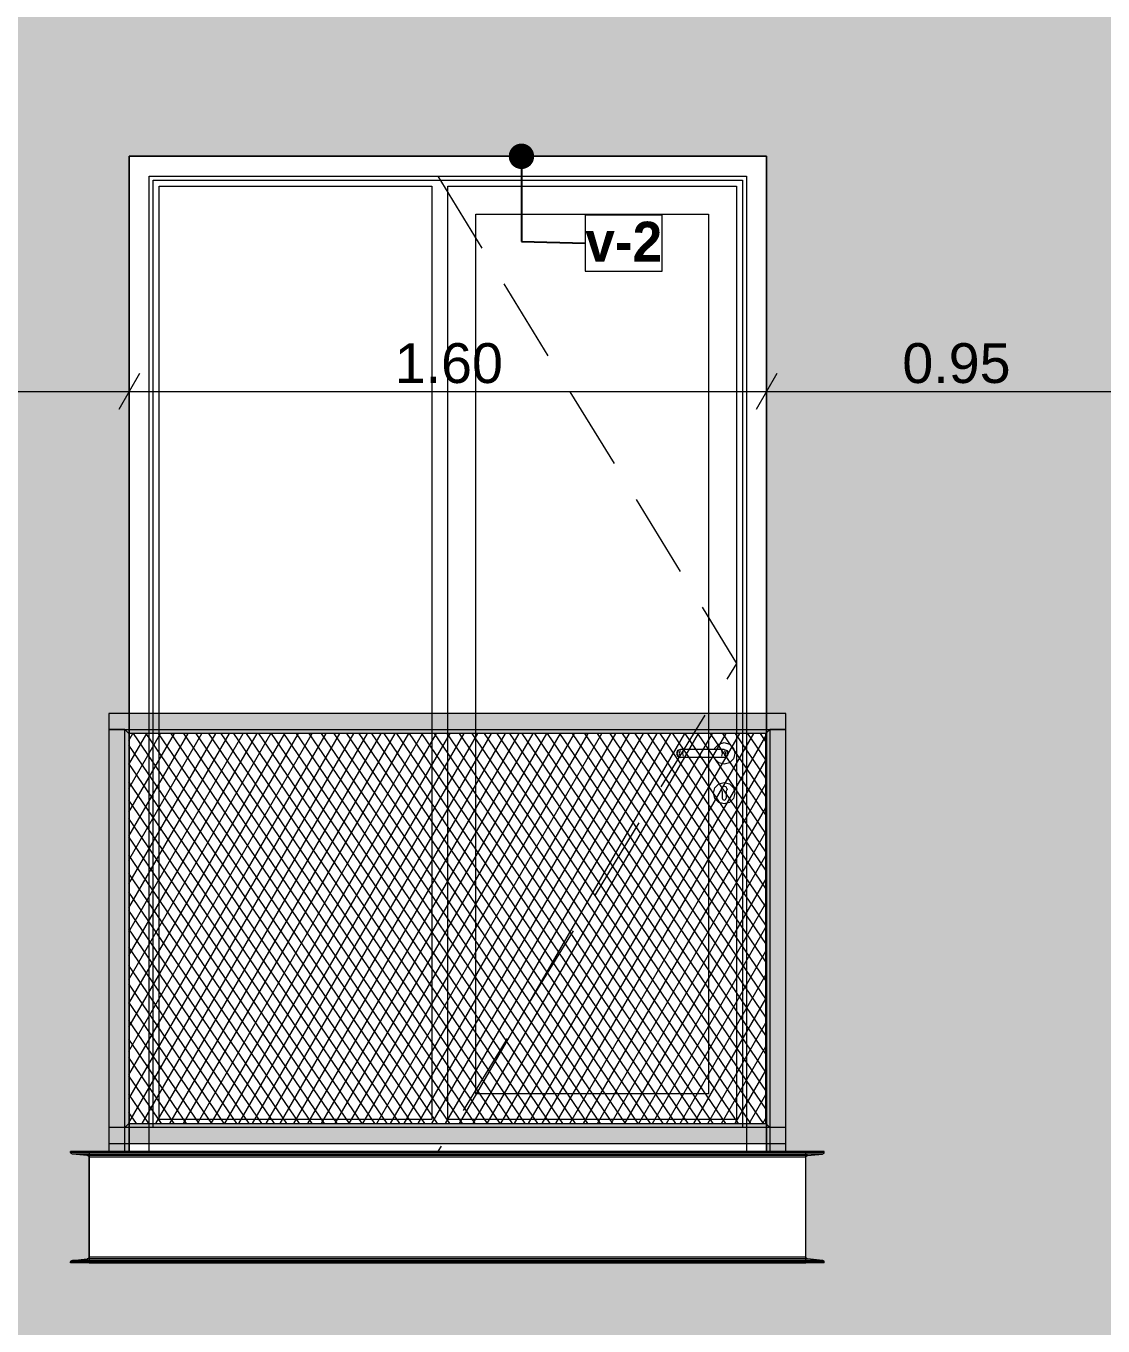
# Model space of a CAD drawing. Header units: millimetres. Extents: x 475206255 to 476720147, y 4620882299 to 4621447368.
# Drawn here: x 475468875 to 475471580, y 4621138506 to 4621141772 of the extents above; entities that cross this region are included whole.
import ezdxf

# ---------------------------------------------------------------- set-up
doc = ezdxf.new("R2010")
doc.units = ezdxf.units.MM
doc.header["$MEASUREMENT"] = 0
doc.set_wipeout_variables(frame=1)
doc.linetypes.add('Hidden Line', pattern=[317.5, 211.666667, -105.833333])
for name, color, linetype, lineweight in [('2D Drafting - General_Pen_No__7_Pen_No__7', 7, 'Continuous', 0), ('Dimensioning - General_Pen_No__142', 142, 'Continuous', 0), ('New_2D Drafting - General_Pen_No__30_Pen_No__9_Pen_No__9_Pen_No__253', 252, 'Continuous', 0), ('New_2D Drafting - General_Pen_No__30_Pen_No__9_Pen_No__9_Pen_No__255', 255, 'Continuous', 0), ('New_2D Drafting - General_Pen_No__30_Pen_No__9_Pen_No__9_Pen_No__7', 7, 'Continuous', 0), ('New_2D Drafting - General_Pen_No__4', 7, 'Continuous', 0), ('New_2D Drafting - General_Pen_No__7', 7, 'Continuous', 0), ('New_Annotation - Label_Pen_No__1', 1, 'Continuous', 0), ('New_Structural - Bearing_Pen_No__250', 7, 'Continuous', 0), ('Structural - Bearing_Pen_No__250', 7, 'Continuous', 0), ('zoma_Pen_No__142', 142, 'Continuous', 0)]:
    doc.layers.add(name, color=color, linetype=linetype, lineweight=lineweight)
doc.layers.add('Dimensioning - General', color=7, linetype='Continuous')
doc.layers.add('zoma', color=7, linetype='Continuous')
doc.styles.add('GENERATED_STYLE_2', font='arial.ttf')
doc.styles.add('GENERATED_STYLE_5', font='')
doc.styles.get('GENERATED_STYLE_5').set_extended_font_data('Avaza', bold=True)
doc.dimstyles.new('GENERATED_STYLE__1', dxfattribs={"dimtxt": 100, "dimasz": 68.640772, "dimexe": 0.18, "dimexo": 0.0625, "dimgap": 0, "dimtad": 1, "dimlfac": 0.001, "dimzin": 0, "dimdsep": 46, "dimtxsty": 'GENERATED_STYLE_2', "dimblk": 'ARROWHEAD_2', "dimblk1": 'ARROWHEAD_2', "dimblk2": 'ARROWHEAD_2', "dimcen": 0.09, "dimse1": 1, "dimse2": 1, "dimclrd": 142, "dimclre": 142, "dimclrt": 142, "dimadec": 0, "dimazin": 0, "dimtfac": 1, "dimtdec": 4, "dimtmove": 0, "dimatfit": 3, "dimfxl": 1, "dimtolj": 1, "dimtzin": 0, "dimarcsym": 0})
doc.dimstyles.new('GENERATED_STYLE__18', dxfattribs={"dimtxt": 100, "dimasz": 68.640772, "dimexe": 0.18, "dimexo": 0.0625, "dimgap": 0, "dimtad": 1, "dimtih": 1, "dimtoh": 1, "dimlfac": 0.001, "dimzin": 0, "dimdsep": 46, "dimtxsty": 'GENERATED_STYLE_2', "dimblk": 'ARROWHEAD_2', "dimblk1": 'ARROWHEAD_2', "dimblk2": 'ARROWHEAD_2', "dimcen": 0.09, "dimse1": 1, "dimse2": 1, "dimclrd": 142, "dimclre": 142, "dimclrt": 142, "dimadec": 0, "dimazin": 0, "dimtfac": 1, "dimtdec": 4, "dimtmove": 0, "dimatfit": 3, "dimfxl": 1, "dimtolj": 1, "dimtzin": 0, "dimarcsym": 0})
doc.dimstyles.new('GENERATED_STYLE__3', dxfattribs={"dimtxt": 200, "dimasz": 64.421331, "dimexe": 0.18, "dimexo": 3, "dimgap": 0, "dimtad": 1, "dimtih": 1, "dimtoh": 1, "dimlfac": 0.001, "dimzin": 0, "dimdsep": 46, "dimtxsty": 'GENERATED_STYLE_2', "dimblk": 'ARROWHEAD_2', "dimblk1": 'ARROWHEAD_2', "dimblk2": 'ARROWHEAD_2', "dimcen": 0.09, "dimclrd": 142, "dimclre": 142, "dimclrt": 142, "dimadec": 0, "dimazin": 0, "dimtfac": 1, "dimtdec": 4, "dimtmove": 0, "dimatfit": 3, "dimfxl": 1, "dimtolj": 1, "dimtzin": 0, "dimarcsym": 0})
doc.dimstyles.new('GENERATED_STYLE__33', dxfattribs={"dimtxt": 0.18, "dimasz": 127.68, "dimexe": 0.18, "dimexo": 0.0625, "dimgap": 0, "dimtad": 0, "dimtih": 1, "dimtoh": 1, "dimdec": 4, "dimzin": 0, "dimdsep": 46, "dimcen": 0.09, "dimadec": 0, "dimazin": 0, "dimtfac": 1, "dimtdec": 4, "dimtmove": 0, "dimatfit": 3, "dimldrblk": 'ARROWHEAD_11', "dimfxl": 1, "dimtolj": 1, "dimtzin": 0, "dimarcsym": 0})

# ---------------------------------------------------------------- blocks, each defined once
blk = doc.blocks.new('*D580', base_point=(475826095.8, 4621095193.2))
at = {"layer": 'Dimensioning - General_Pen_No__142', "color": 142, "linetype": 'Continuous', "lineweight": 0, "transparency": 16777216}
for p, q in [((475483423.3, 4621140444.9), (475483287.8, 4621140444.9)), ((475483310.4, 4621140470.9), (475483400.7, 4621140418.8)), ((475483355.6, 4621137944.9), (475483355.6, 4621140444.9)), ((475483310.4, 4621137970.9), (475483400.7, 4621137918.8)), ((475483423.3, 4621137944.9), (475483287.8, 4621137944.9))]:
    blk.add_line(p, q, dxfattribs=at)
at = {"layer": 'Dimensioning - General_Pen_No__142', "color": 142, "lineweight": 0, "transparency": 16777216, "insert": (475483335.6, 4621139061.4), "char_height": 100, "attachment_point": 7, "rotation": 90, "style": 'GENERATED_STYLE_2'}
blk.add_mtext('\\A1;{\\pql;\\fArial|b0|i0|c204|p0;\\W1.000000;2.50}', dxfattribs=at)
blk = doc.blocks.new('ARROWHEAD_2')
at = {"color": 0, "linetype": 'Continuous', "lineweight": 0}
for p, q in [((-0.378, -0.655), (0.378, 0.655)), ((0, 0), (-1, 0))]:
    blk.add_line(p, q, dxfattribs=at)
blk = doc.blocks.new('*D581', base_point=(475826095.8, 4621095193.2))
at = {"layer": 'Dimensioning - General_Pen_No__142', "color": 142, "linetype": 'Continuous', "lineweight": 0, "transparency": 16777216}
for p, q in [((475483310.4, 4621141170.9), (475483400.7, 4621141118.8)), ((475483423.3, 4621141144.9), (475483287.8, 4621141144.9)), ((475483355.6, 4621140444.9), (475483355.6, 4621141144.9)), ((475483423.3, 4621140444.9), (475483287.8, 4621140444.9)), ((475483310.4, 4621140470.9), (475483400.7, 4621140418.8))]:
    blk.add_line(p, q, dxfattribs=at)
at = {"layer": 'Dimensioning - General_Pen_No__142', "color": 142, "lineweight": 0, "transparency": 16777216, "insert": (475483335.6, 4621140661.4), "char_height": 100, "attachment_point": 7, "rotation": 90, "style": 'GENERATED_STYLE_2'}
blk.add_mtext('\\A1;{\\pql;\\fArial|b0|i0|c204|p0;\\W1.000000;0.70}', dxfattribs=at)
blk = doc.blocks.new('*D582', base_point=(475826095.8, 4621095193.2))
at = {"layer": 'Dimensioning - General_Pen_No__142', "color": 142, "linetype": 'Continuous', "lineweight": 0, "transparency": 16777216}
for p, q in [((475483423.3, 4621143644.9), (475483287.8, 4621143644.9)), ((475483310.4, 4621143670.9), (475483400.7, 4621143618.8)), ((475483355.6, 4621141144.9), (475483355.6, 4621143644.9)), ((475483310.4, 4621141170.9), (475483400.7, 4621141118.8)), ((475483423.3, 4621141144.9), (475483287.8, 4621141144.9))]:
    blk.add_line(p, q, dxfattribs=at)
at = {"layer": 'Dimensioning - General_Pen_No__142', "color": 142, "lineweight": 0, "transparency": 16777216, "insert": (475483335.6, 4621142261.4), "char_height": 100, "attachment_point": 7, "rotation": 90, "style": 'GENERATED_STYLE_2'}
blk.add_mtext('\\A1;{\\pql;\\fArial|b0|i0|c204|p0;\\W1.000000;2.50}', dxfattribs=at)
blk = doc.blocks.new('*D1547', base_point=(475826095.8, 4621095193.2))
at = {"layer": 'zoma_Pen_No__142', "color": 142, "linetype": 'Continuous', "lineweight": 0, "transparency": 16777216}
for p, q in [((475468284.6, 4621128706.2), (475468284.6, 4621128833.3)), ((475474384.6, 4621128706.2), (475474384.6, 4621128833.3)), ((475468309, 4621128812.1), (475468260.1, 4621128727.4)), ((475474409, 4621128812.1), (475474360.1, 4621128727.4)), ((475468284.6, 4621128769.8), (475474384.6, 4621128769.8))]:
    blk.add_line(p, q, dxfattribs=at)
at = {"layer": 'zoma_Pen_No__142', "color": 142, "lineweight": 0, "transparency": 16777216, "char_height": 200, "attachment_point": 7, "style": 'GENERATED_STYLE_2'}
for s, insert in [('\\A1;{\\pql;\\fArial|b0|i0|c204|p0;\\W1.000000;6.10}', (475471067.7, 4621128809.8)), ('\\A1;{\\pql;\\fArial|b0|i0|c204|p0;\\W1.000000;0.40}', (475473826.2, 4621128809.8))]:
    blk.add_mtext(s, dxfattribs=dict(at, insert=insert))
blk = doc.blocks.new('ARROWHEAD_11')
at = {"color": 0, "linetype": 'Continuous', "lineweight": 0}
blk.add_line((0, 0), (-1, 0), dxfattribs=at)
at = {"color": 0, "linetype": 'Continuous', "lineweight": 0, "const_width": 0.25, "flags": 128}
blk.add_lwpolyline([(-0.125, 0, 1), (0.125, 0, 1)], format="xyb", close=True, dxfattribs=at)
blk = doc.blocks.new('*D2173', base_point=(475826095.8, 4621095193.2))
at = {"layer": 'Dimensioning - General_Pen_No__142', "color": 142, "linetype": 'Continuous', "lineweight": 0, "transparency": 16777216}
for p, q in [((475468310.5, 4621140899.1), (475468258.4, 4621140808.8)), ((475468284.5, 4621140786.2), (475468284.5, 4621140921.7)), ((475469160.8, 4621140899.1), (475469108.6, 4621140808.8)), ((475469134.7, 4621140786.2), (475469134.7, 4621140921.7)), ((475468284.5, 4621140854), (475469134.7, 4621140854))]:
    blk.add_line(p, q, dxfattribs=at)
at = {"layer": 'Dimensioning - General_Pen_No__142', "color": 142, "lineweight": 0, "transparency": 16777216, "insert": (475468576.1, 4621140874), "char_height": 100, "attachment_point": 7, "style": 'GENERATED_STYLE_2'}
blk.add_mtext('\\A1;{\\pql;\\fArial|b0|i0|c204|p0;\\W1.000000;0.85}', dxfattribs=at)
blk = doc.blocks.new('*D2174', base_point=(475826095.8, 4621095193.2))
at = {"layer": 'Dimensioning - General_Pen_No__142', "color": 142, "linetype": 'Continuous', "lineweight": 0, "transparency": 16777216}
for p, q in [((475469160.8, 4621140899.1), (475469108.6, 4621140808.8)), ((475469134.7, 4621140786.2), (475469134.7, 4621140921.7)), ((475470760.8, 4621140899.1), (475470708.6, 4621140808.8)), ((475470734.7, 4621140786.2), (475470734.7, 4621140921.7)), ((475469134.7, 4621140854), (475470734.7, 4621140854))]:
    blk.add_line(p, q, dxfattribs=at)
at = {"layer": 'Dimensioning - General_Pen_No__142', "color": 142, "lineweight": 0, "transparency": 16777216, "insert": (475469801.2, 4621140874), "char_height": 100, "attachment_point": 7, "style": 'GENERATED_STYLE_2'}
blk.add_mtext('\\A1;{\\pql;\\fArial|b0|i0|c204|p0;\\W1.000000;1.60}', dxfattribs=at)
blk = doc.blocks.new('*D2175', base_point=(475826095.8, 4621095193.2))
at = {"layer": 'Dimensioning - General_Pen_No__142', "color": 142, "linetype": 'Continuous', "lineweight": 0, "transparency": 16777216}
for p, q in [((475470760.8, 4621140899.1), (475470708.6, 4621140808.8)), ((475470734.7, 4621140786.2), (475470734.7, 4621140921.7)), ((475471710.3, 4621140899.1), (475471658.2, 4621140808.8)), ((475471684.2, 4621140786.2), (475471684.2, 4621140921.7)), ((475470734.7, 4621140854), (475471684.2, 4621140854))]:
    blk.add_line(p, q, dxfattribs=at)
at = {"layer": 'Dimensioning - General_Pen_No__142', "color": 142, "lineweight": 0, "transparency": 16777216, "insert": (475471076, 4621140874), "char_height": 100, "attachment_point": 7, "style": 'GENERATED_STYLE_2'}
blk.add_mtext('\\A1;{\\pql;\\fArial|b0|i0|c204|p0;\\W1.000000;0.95}', dxfattribs=at)

msp = doc.modelspace()

# ---------------------------------------------------------------- hatches: boundary and pattern name
at = {"layer": 'New_2D Drafting - General_Pen_No__30_Pen_No__9_Pen_No__9_Pen_No__253', "linetype": 'Continuous', "lineweight": 0}
h = msp.add_hatch(dxfattribs=at)
h.set_pattern_fill('BRICK___RUNNING_BOND', color=252, style=0, pattern_type=2)
h.set_pattern_definition([(0, (475826095.757, 4621095193.19), (0, 66.64), []), (90, (475826095.76, 4621095193.2), (-244.8, 0), [66.64, -66.64]), (90, (475826218.16, 4621095259.83), (-244.8, 0), [66.64, -66.64])])
h.paths.add_polyline_path([(475468284.453, 4621132544.873), (475468284.453, 4621132444.873), (475474784.805, 4621132444.873), (475474784.805, 4621145744.467), (475468284.453, 4621145744.467)])
h.paths.add_polyline_path([(475470833.669, 4621141864.899), (475469033.669, 4621141864.899), (475469033.669, 4621142144.899), (475469134.703, 4621142144.899), (475469134.703, 4621144644.905), (475470734.703, 4621144644.905), (475470734.703, 4621142144.899), (475470833.669, 4621142144.899)], flags=0)
h.paths.add_polyline_path([(475469033.669, 4621135744.899), (475469033.669, 4621135464.899), (475469134.703, 4621135464.899), (475470734.703, 4621135464.899), (475470833.669, 4621135464.899), (475470833.669, 4621135744.899), (475470734.703, 4621135744.899), (475470734.703, 4621138244.91), (475469134.703, 4621138244.91), (475469134.703, 4621135744.899)], flags=0)
h.paths.add_polyline_path([(475469134.703, 4621138664.899), (475470734.703, 4621138664.899), (475470833.669, 4621138664.899), (475470833.669, 4621138944.899), (475470734.703, 4621138944.899), (475470734.703, 4621141444.911), (475469134.703, 4621141444.911), (475469134.703, 4621138944.899), (475469033.669, 4621138944.899), (475469033.669, 4621138664.899)], flags=0)
h.paths.add_polyline_path([(475469080.654, 4621135044.91), (475469080.654, 4621133444.91), (475470680.654, 4621133444.91), (475470680.654, 4621135044.91)], flags=0)
h.paths.add_polyline_path([(475471684.228, 4621145344.917), (475474384.884, 4621145344.917), (475474384.884, 4621133644.895), (475471684.228, 4621133644.895)], flags=0)
at = {"layer": 'New_2D Drafting - General_Pen_No__30_Pen_No__9_Pen_No__9_Pen_No__255', "linetype": 'Continuous', "lineweight": 0}
for points in [[(475469083.669, 4621140044.9), (475469083.669, 4621140004.9), (475470783.669, 4621140004.9), (475470783.669, 4621140044.9)], [(475469083.669, 4621138944.899), (475469123.676, 4621138944.899), (475469123.676, 4621140004.9), (475469083.669, 4621140004.9)], [(475469133.676, 4621139014.899), (475469123.676, 4621139004.899), (475469123.676, 4621140004.9), (475469133.676, 4621139994.9)], [(475469133.676, 4621139994.9), (475469123.676, 4621140004.9), (475470743.663, 4621140004.9), (475470733.663, 4621139994.9)], [(475470743.663, 4621139004.899), (475470733.663, 4621139014.899), (475470733.663, 4621139994.9), (475470743.663, 4621140004.9)], [(475470743.663, 4621138944.899), (475470783.669, 4621138944.899), (475470783.669, 4621140004.9), (475470743.663, 4621140004.9)], [(475469083.669, 4621139004.899), (475469083.669, 4621138964.899), (475470783.669, 4621138964.899), (475470783.669, 4621139004.899)], [(475469123.676, 4621139004.899), (475469133.676, 4621139014.899), (475470733.663, 4621139014.899), (475470743.663, 4621139004.899)]]:
    msp.add_hatch(color=255, dxfattribs=at).paths.add_polyline_path(points)
at = {"layer": 'New_2D Drafting - General_Pen_No__7', "linetype": 'Continuous', "lineweight": 0}
h = msp.add_hatch(dxfattribs=at)
h.set_pattern_fill('BATT_INSULATION', style=0, pattern_type=2)
h.set_pattern_definition([(60, (475826095.757, 4621095193.19), (-25.980762, 15), []), (124.306619, (475826095.757, 4621095193.19), (23.8156986, 11.25), [])])
h.paths.add_polyline_path([(475470733.663, 4621139994.9), (475469133.676, 4621139994.9), (475469133.676, 4621139014.899), (475470733.663, 4621139014.899)])

# ---------------------------------------------------------------- linework, layer by layer
at = {"layer": '2D Drafting - General_Pen_No__7_Pen_No__7', "color": 7, "linetype": 'Continuous', "lineweight": 0, "flags": 128}
for points in [[(475470730.578, 4621138944.905), (475469134.695, 4621138944.91), (475469134.703, 4621141444.911), (475470734.703, 4621141444.905)], [(475470734.703, 4621141444.905), (475470734.695, 4621138944.905), (475470730.578, 4621138944.905)]]:
    msp.add_lwpolyline(points, dxfattribs=at)
for points in [[(475469184.703, 4621141394.909), (475470684.703, 4621141394.904), (475470684.695, 4621138944.905), (475469184.695, 4621138944.912)], [(475469194.703, 4621141384.909), (475470674.703, 4621141384.904), (475470674.695, 4621139004.907), (475469194.695, 4621139004.912)], [(475469209.703, 4621141369.909), (475469894.703, 4621141369.907), (475469894.695, 4621139024.909), (475469209.695, 4621139024.912)], [(475469934.699, 4621141369.907), (475470659.703, 4621141369.904), (475470659.695, 4621139024.907), (475469934.695, 4621139024.909)], [(475470004.703, 4621141299.906), (475470589.703, 4621141299.904), (475470589.695, 4621139089.907), (475470004.695, 4621139089.909)]]:
    msp.add_lwpolyline(points, close=True, dxfattribs=at)
at = {"layer": '2D Drafting - General_Pen_No__7_Pen_No__7', "color": 7, "linetype": 'Hidden Line', "lineweight": 0, "flags": 128}
msp.add_lwpolyline([(475469909.703, 4621141394.907), (475470659.699, 4621140170.781), (475469910.471, 4621138946.192)], dxfattribs=at)
at = {"layer": 'New_2D Drafting - General_Pen_No__30_Pen_No__9_Pen_No__9_Pen_No__7', "color": 7, "linetype": 'Continuous', "lineweight": 0, "flags": 128}
for points in [[(475469134.703, 4621138664.899), (475470734.703, 4621138664.899), (475470833.669, 4621138664.899), (475470833.669, 4621138944.899), (475470734.703, 4621138944.899), (475470734.703, 4621141444.911), (475469134.703, 4621141444.911), (475469134.703, 4621138944.899), (475469033.669, 4621138944.899), (475469033.669, 4621138664.899)], [(475469083.669, 4621140044.9), (475469083.669, 4621140004.9), (475470783.669, 4621140004.9), (475470783.669, 4621140044.9)], [(475469083.669, 4621138944.899), (475469123.676, 4621138944.899), (475469123.676, 4621140004.9), (475469083.669, 4621140004.9)], [(475469133.676, 4621139014.899), (475469123.676, 4621139004.899), (475469123.676, 4621140004.9), (475469133.676, 4621139994.9)], [(475469133.676, 4621139994.9), (475469123.676, 4621140004.9), (475470743.663, 4621140004.9), (475470733.663, 4621139994.9)], [(475470743.663, 4621139004.899), (475470733.663, 4621139014.899), (475470733.663, 4621139994.9), (475470743.663, 4621140004.9)], [(475470743.663, 4621138944.899), (475470783.669, 4621138944.899), (475470783.669, 4621140004.9), (475470743.663, 4621140004.9)], [(475469083.669, 4621139004.899), (475469083.669, 4621138964.899), (475470783.669, 4621138964.899), (475470783.669, 4621139004.899)], [(475469123.676, 4621139004.899), (475469133.676, 4621139014.899), (475470733.663, 4621139014.899), (475470743.663, 4621139004.899)]]:
    msp.add_lwpolyline(points, close=True, dxfattribs=at)
at = {"layer": 'New_2D Drafting - General_Pen_No__4', "color": 7, "linetype": 'Continuous', "lineweight": 0, "flags": 128}
msp.add_lwpolyline([(475470733.663, 4621139994.9), (475469133.676, 4621139994.9), (475469133.676, 4621139014.899), (475470733.663, 4621139014.899)], close=True, dxfattribs=at)
at = {"layer": 'New_Structural - Bearing_Pen_No__250', "color": 7, "linetype": 'Continuous', "lineweight": 0}
for p, q in [((475470511.737, 4621139951.977), (475470508.808, 4621139944.906)), ((475470513.289, 4621139951.977), (475470510.53, 4621139944.906)), ((475470518.808, 4621139954.906), (475470511.737, 4621139951.977)), ((475470518.103, 4621139951.977), (475470515.991, 4621139944.906)), ((475470519.95, 4621139954.906), (475470518.808, 4621139954.906)), ((475470523.201, 4621139954.906), (475470519.95, 4621139954.906)), ((475470528.067, 4621139954.906), (475470523.201, 4621139954.906)), ((475470525.308, 4621139951.977), (475470524.166, 4621139944.906)), ((475470533.808, 4621139954.906), (475470528.067, 4621139954.906)), ((475470613.808, 4621139954.905), (475470533.808, 4621139954.906)), ((475470604.487, 4621139954.905), (475470605.425, 4621139958.405)), ((475470605.425, 4621139958.405), (475470615.308, 4621139968.288)), ((475470619.548, 4621139954.905), (475470613.808, 4621139954.905)), ((475470615.308, 4621139968.288), (475470628.808, 4621139971.905)), ((475470624.414, 4621139954.905), (475470619.548, 4621139954.905)), ((475470622.307, 4621139951.976), (475470623.45, 4621139944.905)), ((475470627.666, 4621139954.905), (475470624.414, 4621139954.905)), ((475470628.808, 4621139954.905), (475470627.666, 4621139954.905)), ((475470628.808, 4621139971.905), (475470642.308, 4621139968.288)), ((475470628.808, 4621139954.905), (475470635.879, 4621139951.976)), ((475470629.512, 4621139951.976), (475470631.624, 4621139944.905)), ((475470634.327, 4621139951.976), (475470637.086, 4621139944.905)), ((475470635.879, 4621139951.976), (475470638.808, 4621139944.905)), ((475470642.308, 4621139968.288), (475470652.19, 4621139958.405)), ((475470652.19, 4621139958.405), (475470655.808, 4621139944.905)), ((475470508.808, 4621139944.906), (475470511.737, 4621139937.835)), ((475470510.53, 4621139944.906), (475470513.289, 4621139937.835)), ((475470511.737, 4621139937.835), (475470518.808, 4621139934.906)), ((475470515.991, 4621139944.906), (475470518.103, 4621139937.835)), ((475470519.949, 4621139934.906), (475470518.808, 4621139934.906)), ((475470523.201, 4621139934.906), (475470519.949, 4621139934.906)), ((475470528.067, 4621139934.906), (475470523.201, 4621139934.906)), ((475470524.166, 4621139944.906), (475470525.308, 4621139937.835)), ((475470533.808, 4621139934.906), (475470528.067, 4621139934.906)), ((475470613.808, 4621139934.905), (475470533.808, 4621139934.906)), ((475470605.425, 4621139931.405), (475470604.487, 4621139934.905)), ((475470615.308, 4621139921.523), (475470605.425, 4621139931.405)), ((475470619.548, 4621139934.905), (475470613.808, 4621139934.905)), ((475470628.808, 4621139917.905), (475470615.308, 4621139921.523)), ((475470624.414, 4621139934.905), (475470619.548, 4621139934.905)), ((475470623.45, 4621139944.905), (475470622.307, 4621139937.834)), ((475470627.666, 4621139934.905), (475470624.414, 4621139934.905)), ((475470628.808, 4621139934.905), (475470627.666, 4621139934.905)), ((475470635.879, 4621139937.834), (475470628.808, 4621139934.905)), ((475470642.308, 4621139921.523), (475470628.808, 4621139917.905)), ((475470631.624, 4621139944.905), (475470629.512, 4621139937.834)), ((475470637.086, 4621139944.905), (475470634.327, 4621139937.834)), ((475470638.808, 4621139944.905), (475470635.879, 4621139937.834)), ((475470652.19, 4621139931.405), (475470642.308, 4621139921.523)), ((475470655.808, 4621139944.905), (475470652.19, 4621139931.405)), ((475470601.807, 4621139844.905), (475470605.425, 4621139858.405)), ((475470605.425, 4621139858.405), (475470615.307, 4621139868.288)), ((475470615.307, 4621139868.288), (475470628.807, 4621139871.905)), ((475470622.087, 4621139856.545), (475470621.34, 4621139854.598)), ((475470621.34, 4621139854.598), (475470623.807, 4621139849.305)), ((475470622.087, 4621139856.545), (475470623.432, 4621139860.049)), ((475470628.807, 4621139862.331), (475470623.432, 4621139860.049)), ((475470628.807, 4621139871.905), (475470642.307, 4621139868.288)), ((475470634.183, 4621139860.049), (475470628.807, 4621139862.331)), ((475470633.807, 4621139849.305), (475470636.275, 4621139854.598)), ((475470635.528, 4621139856.545), (475470634.183, 4621139860.049)), ((475470635.528, 4621139856.545), (475470636.275, 4621139854.598)), ((475470642.307, 4621139868.288), (475470652.19, 4621139858.405)), ((475470652.19, 4621139858.405), (475470655.807, 4621139844.905)), ((475470605.425, 4621139831.405), (475470601.807, 4621139844.905)), ((475470615.307, 4621139821.523), (475470605.425, 4621139831.405)), ((475470628.807, 4621139817.905), (475470615.307, 4621139821.523)), ((475470623.807, 4621139849.305), (475470623.807, 4621139847.792)), ((475470623.807, 4621139847.792), (475470623.807, 4621139844.905)), ((475470623.807, 4621139844.905), (475470623.807, 4621139842.019)), ((475470623.807, 4621139842.019), (475470623.807, 4621139836.245)), ((475470623.807, 4621139836.245), (475470623.807, 4621139832.405)), ((475470623.807, 4621139832.405), (475470625.272, 4621139828.87)), ((475470625.272, 4621139828.87), (475470628.807, 4621139827.405)), ((475470628.807, 4621139827.405), (475470632.343, 4621139828.87)), ((475470642.307, 4621139821.523), (475470628.807, 4621139817.905)), ((475470632.343, 4621139828.87), (475470633.807, 4621139832.405)), ((475470633.807, 4621139847.792), (475470633.807, 4621139849.305)), ((475470633.807, 4621139847.792), (475470633.807, 4621139844.905)), ((475470633.807, 4621139844.905), (475470633.807, 4621139842.019)), ((475470633.807, 4621139842.019), (475470633.807, 4621139836.245)), ((475470633.807, 4621139836.245), (475470633.807, 4621139832.405)), ((475470652.19, 4621139831.405), (475470642.307, 4621139821.523)), ((475470655.807, 4621139844.905), (475470652.19, 4621139831.405))]:
    msp.add_line(p, q, dxfattribs=at)
at = {"layer": 'Structural - Bearing_Pen_No__250', "color": 7, "linetype": 'Continuous', "lineweight": 0}
for p, q in [((475468987.343, 4621138942.404), (475468987.343, 4621138944.899)), ((475470879.995, 4621138944.899), (475468987.343, 4621138944.899)), ((475468987.743, 4621138940.873), (475468987.343, 4621138942.404)), ((475470879.995, 4621138942.404), (475468987.343, 4621138942.404)), ((475468988.881, 4621138939.575), (475468987.743, 4621138940.873)), ((475468990.584, 4621138938.708), (475468988.881, 4621138939.575)), ((475468991.806, 4621138938.449), (475468990.584, 4621138938.708)), ((475469029.207, 4621138934.459), (475468991.806, 4621138938.449)), ((475470875.533, 4621138938.449), (475468991.806, 4621138938.449)), ((475470838.132, 4621138934.459), (475470875.533, 4621138938.449)), ((475470875.533, 4621138938.449), (475470876.755, 4621138938.708)), ((475470876.755, 4621138938.708), (475470878.458, 4621138939.575)), ((475470878.458, 4621138939.575), (475470879.596, 4621138940.873)), ((475470879.596, 4621138940.873), (475470879.995, 4621138942.404)), ((475470879.995, 4621138942.404), (475470879.995, 4621138944.899)), ((475469030.429, 4621138934.199), (475469029.207, 4621138934.459)), ((475470838.132, 4621138934.459), (475469029.207, 4621138934.459)), ((475469032.132, 4621138933.332), (475469030.429, 4621138934.199)), ((475469033.27, 4621138932.035), (475469032.132, 4621138933.332)), ((475469033.669, 4621138930.504), (475469033.27, 4621138932.035)), ((475470833.669, 4621138930.504), (475469033.669, 4621138930.504)), ((475469033.669, 4621138679.294), (475469033.669, 4621138930.504)), ((475470833.669, 4621138930.504), (475470834.069, 4621138932.035)), ((475470833.669, 4621138679.294), (475470833.669, 4621138930.504)), ((475470834.069, 4621138932.035), (475470835.207, 4621138933.332)), ((475470835.207, 4621138933.332), (475470836.91, 4621138934.199)), ((475470836.91, 4621138934.199), (475470838.132, 4621138934.459)), ((475468991.806, 4621138671.349), (475469029.207, 4621138675.339)), ((475469029.207, 4621138675.339), (475469030.429, 4621138675.598)), ((475470838.132, 4621138675.339), (475469029.207, 4621138675.339)), ((475469030.429, 4621138675.598), (475469032.132, 4621138676.465)), ((475469032.132, 4621138676.465), (475469033.27, 4621138677.763)), ((475469033.27, 4621138677.763), (475469033.669, 4621138679.294)), ((475470833.685, 4621138679.294), (475469033.669, 4621138679.294)), ((475470834.069, 4621138677.763), (475470833.669, 4621138679.294)), ((475470835.207, 4621138676.465), (475470834.069, 4621138677.763)), ((475470836.91, 4621138675.598), (475470835.207, 4621138676.465)), ((475470838.132, 4621138675.339), (475470836.91, 4621138675.598)), ((475470875.533, 4621138671.349), (475470838.132, 4621138675.339)), ((475468987.343, 4621138667.394), (475468987.743, 4621138668.925)), ((475468987.343, 4621138664.899), (475468987.343, 4621138667.394)), ((475470879.995, 4621138667.394), (475468987.343, 4621138667.394)), ((475470879.995, 4621138664.899), (475468987.343, 4621138664.899)), ((475468987.743, 4621138668.925), (475468988.881, 4621138670.222)), ((475468988.881, 4621138670.222), (475468990.584, 4621138671.089)), ((475468990.584, 4621138671.089), (475468991.806, 4621138671.349)), ((475470875.533, 4621138671.349), (475468991.806, 4621138671.349)), ((475470876.755, 4621138671.089), (475470875.533, 4621138671.349)), ((475470878.458, 4621138670.222), (475470876.755, 4621138671.089)), ((475470879.596, 4621138668.925), (475470878.458, 4621138670.222)), ((475470879.995, 4621138667.394), (475470879.596, 4621138668.925)), ((475470879.995, 4621138664.899), (475470879.995, 4621138667.394))]:
    msp.add_line(p, q, dxfattribs=at)

# ---------------------------------------------------------------- dimensions: what is measured, and where the dimension line sits
at = {"layer": 'Dimensioning - General', "color": 142, "linetype": 'Continuous', "lineweight": 0}
for base, p1, p2, picture, middle in [((475483355.565, 4621143644.874), (475465435.029, 4621141144.874), (475465435.029, 4621143644.874), '*D582', (475483285.565, 4621142390.872)), ((475483355.565, 4621141144.874), (475465435.029, 4621140444.875), (475465435.029, 4621141144.874), '*D581', (475483285.565, 4621140790.872)), ((475483355.565, 4621140444.875), (475465435.029, 4621137944.874), (475465435.029, 4621140444.875), '*D580', (475483285.565, 4621139190.873))]:
    dim = msp.add_linear_dim(base=base, p1=p1, p2=p2, angle=90, dimstyle='GENERATED_STYLE__1', dxfattribs=at)
    dim.commit()
    dim.dimension.update_dxf_attribs({"geometry": picture, "text_midpoint": middle, "dimtype": 160, "text_rotation": 90})
for base, p1, p2, picture, middle in [((475471684.228, 4621140853.963), (475470734.703, 4621141328.023), (475471684.228, 4621141567.571), '*D2175', (475471205.464, 4621140923.963)), ((475469134.703, 4621140853.963), (475468284.453, 4621141404.131), (475469134.703, 4621141328.029), '*D2173', (475468705.576, 4621140923.963))]:
    dim = msp.add_linear_dim(base=base, p1=p1, p2=p2, dimstyle='GENERATED_STYLE__18', dxfattribs=at)
    dim.commit()
    dim.dimension.update_dxf_attribs({"geometry": picture, "text_midpoint": middle, "dimtype": 160})
at = {"layer": 'zoma', "color": 142, "linetype": 'Continuous', "lineweight": 0}
dim = msp.add_linear_dim(base=(475474384.571, 4621128769.757), p1=(475468284.57, 4621195872.357), p2=(475474384.571, 4621180865.796), dimstyle='GENERATED_STYLE__3', dxfattribs=at)
dim.commit()
dim.dimension.update_dxf_attribs({"geometry": '*D1547', "text_midpoint": (475471326.567, 4621128909.757), "dimtype": 160})

# ---------------------------------------------------------------- next in the draw order: wipeouts: each hides what was drawn before it
at = {"color": 1, "linetype": 'Continuous', "lineweight": 0, "ltscale": 23227687232.13088}
msp.add_wipeout([(475470279.834, 4621141156.107), (475470472.776, 4621141156.107), (475470472.776, 4621141297.283), (475470279.834, 4621141297.283)], dxfattribs=at).dxf.layer = 'New_Annotation - Label_Pen_No__1'

# ---------------------------------------------------------------- next in the draw order: linework, layer by layer
at = {"layer": 'New_Annotation - Label_Pen_No__1', "color": 1, "linetype": 'Continuous', "lineweight": 0, "flags": 128}
msp.add_lwpolyline([(475470279.834, 4621141156.107), (475470472.776, 4621141156.107), (475470472.776, 4621141297.283), (475470279.834, 4621141297.283), (475470279.834, 4621141156.107)], close=True, dxfattribs=at)

# ---------------------------------------------------------------- next in the draw order: texts
at = {"layer": 'New_Annotation - Label_Pen_No__1', "color": 1, "linetype": 'Continuous', "lineweight": 0, "insert": (475470279.834, 4621141230.578), "char_height": 100, "attachment_point": 4, "style": 'GENERATED_STYLE_5'}
msp.add_mtext('\\A1;{\\pql;\\fAvaza|b1|i0|c0|p0;\\W1.000000;v-\\fAvaza|b1|i0|c0|p0;\\W1.000000;2}', dxfattribs=at)

# ---------------------------------------------------------------- next in the draw order: dimensions: what is measured, and where the dimension line sits
at = {"layer": 'Dimensioning - General', "color": 142, "linetype": 'Continuous', "lineweight": 0}
dim = msp.add_linear_dim(base=(475470734.703, 4621140853.963), p1=(475469134.703, 4621141328.029), p2=(475470734.703, 4621141328.023), dimstyle='GENERATED_STYLE__18', dxfattribs=at)
dim.commit()
dim.dimension.update_dxf_attribs({"geometry": '*D2174', "text_midpoint": (475469930.701, 4621140923.963), "dimtype": 160})

# ---------------------------------------------------------------- next in the draw order: leaders
at = {"layer": 'New_Annotation - Label_Pen_No__1', "color": 1, "linetype": 'Continuous', "lineweight": 0, "annotation_type": 0, "has_hookline": 1, "hookline_direction": 0, "text_width": 200.541}
msp.add_leader([(475470119.55, 4621141444.887), (475470119.55, 4621141230.578), (475470279.834, 4621141226.695)], dimstyle='GENERATED_STYLE__33', dxfattribs=at)

doc.saveas('drawing.dxf')
